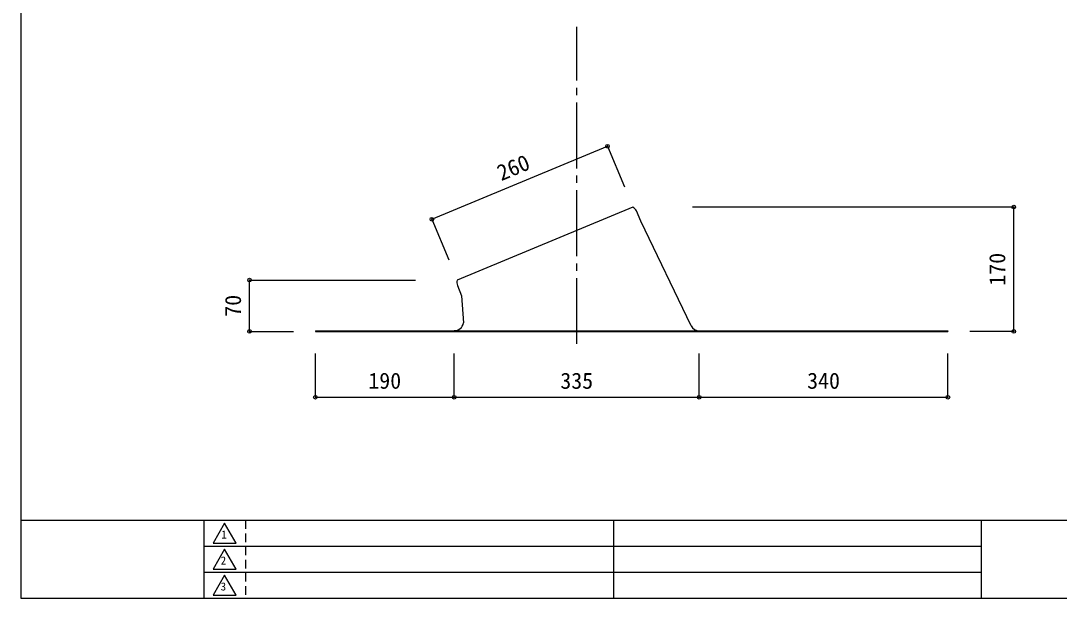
# Model space of a CAD drawing. Units: millimetres at full size, sheet at 1:10, with parts at other scales. Extents: x -1447 to 1393, y -1005 to 983.
# Drawn here: x -1447 to -27, y -1005 to -216 of the extents above; entities that cross this region are included whole.
import ezdxf
from ezdxf.enums import TextEntityAlignment as Align

# ---------------------------------------------------------------- set-up
doc = ezdxf.new("R2010")
doc.units = ezdxf.units.MM
doc.header["$LTSCALE"] = 10
doc.header["$PDMODE"] = 32
doc.header["$PDSIZE"] = 5
doc.linetypes.add('CHAIN2', pattern=[12, 9, -1, 1, -1])
doc.linetypes.add('DASHED1', pattern=[1.8, 1.2, -0.6])
for name, color, linetype in [('0-0_Defpoints', 7, 'Continuous'), ('1-0', 7, 'Continuous'), ('1-1', 7, 'CHAIN2'), ('1-8', 7, 'Continuous')]:
    doc.layers.add(name, color=color, linetype=linetype)
doc.styles.add('ＭＳ ゴシック', font='')
doc.styles.get('ＭＳ ゴシック').set_extended_font_data('MS Gothic')

msp = doc.modelspace()

# ---------------------------------------------------------------- linework, layer by layer
at = {"layer": '0-0_Defpoints'}
for p, q in [((-1446.63, -898.15), (1393.37, -898.15)), ((-1196.24, -898.15), (-1196.24, -1004.65)), ((-636.3, -898.15), (-636.3, -1004.8)), ((-133.16, -898.15), (-133.16, -1004.65)), ((-1196.24, -933.65), (-133.16, -933.65)), ((-1196.24, -969.15), (-133.16, -969.15))]:
    msp.add_line(p, q, dxfattribs=at)
at = {"layer": '0-0_Defpoints', "linetype": 'DASHED1'}
msp.add_line((-1139.44, -898.15), (-1139.44, -1004.65), dxfattribs=at)
at = {"layer": '0-0_Defpoints'}
for points in [[(-1446.63, -1004.65), (1393.37, -1004.65), (1393.37, 983.35), (-1446.63, 983.35)], [(-1167.84, -902.41), (-1183.48, -929.49), (-1152.2, -929.49)], [(-1167.84, -937.91), (-1183.48, -964.99), (-1152.2, -964.99)], [(-1167.84, -973.41), (-1183.48, -1000.49), (-1152.2, -1000.49)]]:
    msp.add_lwpolyline(points, close=True, dxfattribs=at)
at = {"layer": '1-0'}
for p, q in [((-609.77, -470.17), (-849.94, -570.05)), ((-598.79, -489.55), (-604.87, -475.57)), ((-529.95, -632.63), (-598.79, -489.55)), ((-849.58, -577.33), (-843.99, -591.52)), ((-843.99, -591.52), (-841.33, -628.64)), ((-1043.84, -639.17), (-1043.84, -640.17)), ((-1043.84, -640.17), (-178.84, -640.17))]:
    msp.add_line(p, q, dxfattribs=at)
msp.add_lwpolyline([(-1043.84, -639.17), (-178.84, -639.17), (-178.84, -640.17)], dxfattribs=at)
for centre, radius, start, end in [((-615.3, -480.1), 11.37, 23.5, 60.87952), ((-839, -573.16), 11.37, 164.12048, 201.5), ((-853.84, -626.46), 12.7, 269.99971, 350.11788), ((-518.84, -626.46), 12.71, 209.03927, 270.00005)]:
    msp.add_arc(centre, radius, start, end, dxfattribs=at)
at = {"layer": '1-1'}
msp.add_line((-686.34, -657.34), (-686.34, -223.8), dxfattribs=at)
at = {"layer": '1-8'}
for p, q in [((-884.5, -486.95), (-644.33, -387.07)), ((-644.33, -387.07), (-621.29, -442.47)), ((-88.84, -470.17), (-528.21, -470.17)), ((-88.84, -640.17), (-88.84, -470.17)), ((-884.5, -486.95), (-861.46, -542.35)), ((-1133.84, -640.17), (-1133.84, -570.05)), ((-1133.84, -570.05), (-906.78, -570.05)), ((-1133.84, -640.17), (-1073.84, -640.17)), ((-88.84, -640.17), (-148.84, -640.17)), ((-1043.84, -730.17), (-1043.84, -670.17)), ((-853.84, -730.17), (-853.84, -670.17)), ((-518.84, -730.17), (-518.84, -670.17)), ((-178.84, -730.17), (-178.84, -670.17)), ((-1043.84, -730.17), (-853.84, -730.17)), ((-853.84, -730.17), (-518.84, -730.17)), ((-518.84, -730.17), (-178.84, -730.17))]:
    msp.add_line(p, q, dxfattribs=at)
for p in [(-644.33, -387.07), (-88.84, -470.17), (-884.5, -486.95), (-1133.84, -570.05), (-1133.84, -640.17), (-88.84, -640.17), (-1043.84, -730.17), (-853.84, -730.17), (-518.84, -730.17), (-178.84, -730.17)]:
    msp.add_point(p, dxfattribs=at)

# ---------------------------------------------------------------- texts
at = {"layer": '0-0_Defpoints', "style": 'ＭＳ ゴシック'}
for s, p in [('1', (-1172.37, -926.5)), ('2', (-1173.26, -962)), ('3', (-1173.26, -997.5))]:
    msp.add_text(s, height=10.93, dxfattribs=at).set_placement(p, align=Align.BOTTOM_LEFT)
at = {"layer": '1-8', "style": 'ＭＳ ゴシック'}
for s, rotation, p in [('260', 22.582, (-787.11, -441.03)), ('170', 90, (-93.84, -577.67)), ('70', 90, (-1138.84, -620.11))]:
    msp.add_text(s, height=21.99, rotation=rotation, dxfattribs=at).set_placement(p, align=Align.BOTTOM_LEFT)
for s, p in [('190', (-971.34, -725.17)), ('335', (-708.84, -725.17)), ('340', (-371.34, -725.17))]:
    msp.add_text(s, height=21.99, dxfattribs=at).set_placement(p, align=Align.BOTTOM_LEFT)

doc.saveas('drawing.dxf')
